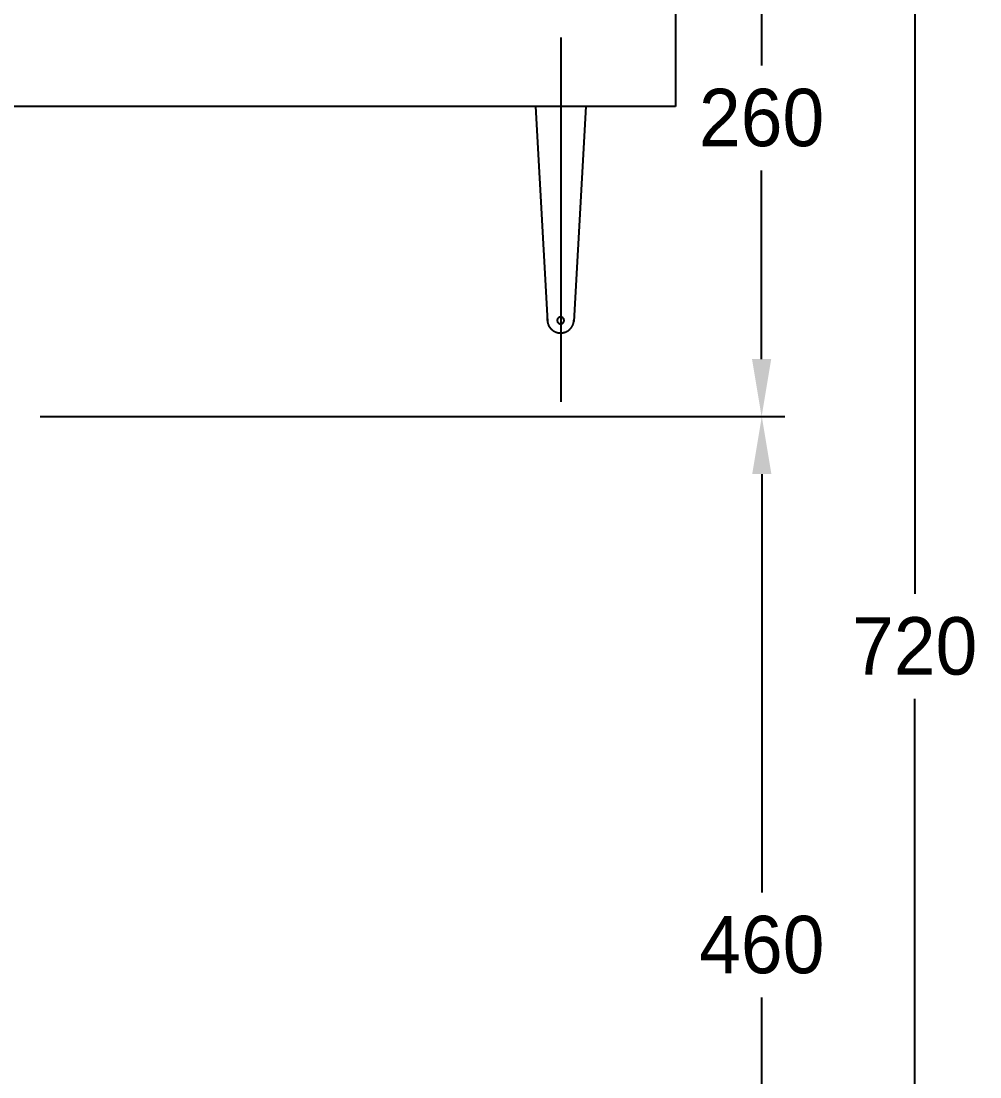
# Model space of a CAD drawing. Header units: millimetres. Extents: x 0 to 4460, y -80 to 3036.
# Drawn here: x 3041.5 to 3458.9, y 355.4 to 814.9 of the extents above; entities that cross this region are included whole.
import ezdxf
from ezdxf.lldxf.tags import DXFTag

# ---------------------------------------------------------------- set-up
doc = ezdxf.new("R2010")
doc.units = ezdxf.units.MM
doc.header["$LTSCALE"] = 0.5
doc.header["$MEASUREMENT"] = 0
for name, color, linetype in [('내부선 및 부속', 4, 'Continuous'), ('외형선', 3, 'Continuous'), ('중심선', 1, 'DASHED'), ('치수선', 7, 'Continuous')]:
    doc.layers.add(name, color=color, linetype=linetype)
doc.styles.add('____', font='')
doc.styles.get('____').set_extended_font_data('굴림')
tags = doc.linetypes.add('DASHDOT', pattern=[70, 31, -13, 13, -13]).pattern_tags.tags
tags[10:11] = [DXFTag(74, 4), DXFTag(75, 0), DXFTag(340, '0'), DXFTag(46, 0.0), DXFTag(50, 0.0), DXFTag(44, 0.0), DXFTag(45, 0.0)]
tags[8:9] = [DXFTag(74, 4), DXFTag(75, 0), DXFTag(340, '0'), DXFTag(46, 0.0), DXFTag(50, 0.0), DXFTag(44, 0.0), DXFTag(45, 0.0)]
tags[6:7] = [DXFTag(74, 4), DXFTag(75, 0), DXFTag(340, '0'), DXFTag(46, 0.0), DXFTag(50, 0.0), DXFTag(44, 0.0), DXFTag(45, 0.0)]
tags[4:5] = [DXFTag(74, 4), DXFTag(75, 0), DXFTag(340, '0'), DXFTag(46, 0.0), DXFTag(50, 0.0), DXFTag(44, 0.0), DXFTag(45, 0.0)]
tags = doc.linetypes.add('DASHED', pattern=[25.72, 12.86, -12.86]).pattern_tags.tags
tags[6:7] = [DXFTag(74, 4), DXFTag(75, 0), DXFTag(340, '0'), DXFTag(46, 0.0), DXFTag(50, 0.0), DXFTag(44, 0.0), DXFTag(45, 0.0)]
tags[4:5] = [DXFTag(74, 4), DXFTag(75, 0), DXFTag(340, '0'), DXFTag(46, 0.0), DXFTag(50, 0.0), DXFTag(44, 0.0), DXFTag(45, 0.0)]
doc.dimstyles.new('MSADIM', dxfattribs={"dimtxt": 35, "dimasz": 25, "dimexe": 10, "dimexo": 7.5, "dimgap": 0.09, "dimtad": 0, "dimtoh": 1, "dimdec": 0, "dimzin": 1, "dimdsep": 46, "dimtxsty": '____', "dimcen": 11.25, "dimadec": 0, "dimazin": 0, "dimtfac": 1, "dimtdec": 4, "dimtix": 1, "dimtmove": 0, "dimatfit": 3, "dimfxl": 1, "dimtolj": 1, "dimtzin": 1, "dimarcsym": 0})

# ---------------------------------------------------------------- blocks, each defined once
blk = doc.blocks.new('*D29')
at = {"layer": '치수선', "color": 0, "linetype": 'Continuous', "lineweight": -2, "transparency": 16777216}
for p, q in [((3340.57, 902.77), (3440.55, 902.77)), ((3430.55, 877.77), (3430.55, 565.6)), ((3430.55, 207.77), (3430.55, 519.94)), ((2954.12, 182.77), (3440.55, 182.77))]:
    blk.add_line(p, q, dxfattribs=at)
at = {"layer": '치수선', "color": 0, "linetype": 'Continuous', "transparency": 16777216}
for points in [[(3426.38, 877.77), (3434.72, 877.77), (3430.55, 902.77)], [(3426.38, 207.77), (3434.72, 207.77), (3430.55, 182.77)]]:
    blk.add_solid(points, dxfattribs=at)
at = {"layer": '치수선', "color": 0, "linetype": 'Continuous', "transparency": 16777216, "insert": (3430.55, 542.77), "char_height": 25, "attachment_point": 5, "style": '____'}
blk.add_mtext('\\A1;720', dxfattribs=at)
blk = doc.blocks.new('*D37')
at = {"layer": '치수선', "color": 0, "linetype": 'Continuous', "lineweight": -2, "transparency": 16777216}
for p, q in [((3340.57, 902.77), (3373.91, 902.77)), ((3363.91, 877.77), (3363.91, 795.58)), ((3363.91, 667.77), (3363.91, 749.95)), ((3049.82, 642.77), (3373.91, 642.77))]:
    blk.add_line(p, q, dxfattribs=at)
at = {"layer": '치수선', "color": 0, "linetype": 'Continuous', "transparency": 16777216}
for points in [[(3359.75, 877.77), (3368.08, 877.77), (3363.91, 902.77)], [(3359.75, 667.77), (3368.08, 667.77), (3363.91, 642.77)]]:
    blk.add_solid(points, dxfattribs=at)
at = {"layer": '치수선', "color": 0, "linetype": 'Continuous', "transparency": 16777216, "insert": (3363.91, 772.77), "char_height": 25, "attachment_point": 5, "style": '____'}
blk.add_mtext('\\A1;260', dxfattribs=at)
blk = doc.blocks.new('*D44')
at = {"layer": '치수선', "color": 0, "linetype": 'Continuous', "lineweight": -2, "transparency": 16777216}
for p, q in [((3049.82, 642.77), (3374, 642.77)), ((3364, 617.77), (3364, 435.6)), ((3364, 207.77), (3364, 389.94)), ((3395.57, 182.77), (3354, 182.77))]:
    blk.add_line(p, q, dxfattribs=at)
at = {"layer": '치수선', "color": 0, "linetype": 'Continuous', "transparency": 16777216}
for points in [[(3359.83, 617.77), (3368.17, 617.77), (3364, 642.77)], [(3359.83, 207.77), (3368.17, 207.77), (3364, 182.77)]]:
    blk.add_solid(points, dxfattribs=at)
at = {"layer": '치수선', "color": 0, "linetype": 'Continuous', "transparency": 16777216, "insert": (3364, 412.77), "char_height": 25, "attachment_point": 5, "style": '____'}
blk.add_mtext('\\A1;460', dxfattribs=at)

msp = doc.modelspace()

# ---------------------------------------------------------------- linework, layer by layer
at = {"layer": '내부선 및 부속', "linetype": 'Continuous'}
for points in [[(3265.44, 777.77), (3270.65, 684.19)], [(3287.4, 777.77), (3282.19, 684.19)], [(3270.6, 685.26), (3270.6, 685.12), (3270.6, 684.97), (3270.6, 684.83), (3270.6, 684.68), (3270.61, 684.54), (3270.63, 684.39), (3270.64, 684.25), (3270.66, 684.1), (3270.69, 683.95), (3270.72, 683.81), (3270.75, 683.66), (3270.78, 683.52), (3270.82, 683.38), (3270.87, 683.23), (3270.91, 683.09), (3270.97, 682.95), (3271.02, 682.81), (3271.08, 682.67), (3271.14, 682.54), (3271.2, 682.4), (3271.27, 682.27), (3271.34, 682.14), (3271.42, 682.01), (3271.49, 681.89), (3271.57, 681.76), (3271.66, 681.64), (3271.74, 681.52), (3271.83, 681.41), (3271.92, 681.29), (3272.01, 681.18), (3272.11, 681.08), (3272.21, 680.97), (3272.31, 680.87), (3272.41, 680.77), (3272.52, 680.67), (3272.63, 680.57), (3272.74, 680.48), (3272.85, 680.39), (3272.97, 680.3), (3273.09, 680.21), (3273.21, 680.13), (3273.34, 680.05), (3273.47, 679.97), (3273.6, 679.9), (3273.73, 679.83), (3273.86, 679.76), (3273.99, 679.7), (3274.13, 679.64), (3274.27, 679.58), (3274.41, 679.53), (3274.55, 679.48), (3274.69, 679.43), (3274.83, 679.39), (3274.98, 679.35), (3275.12, 679.32), (3275.26, 679.29), (3275.41, 679.26), (3275.55, 679.23), (3275.7, 679.21), (3275.84, 679.2), (3275.99, 679.19), (3276.13, 679.18), (3276.28, 679.17), (3276.42, 679.17), (3276.57, 679.17), (3276.71, 679.18), (3276.85, 679.19), (3277, 679.2), (3277.14, 679.22), (3277.29, 679.24), (3277.43, 679.26), (3277.58, 679.29), (3277.72, 679.32), (3277.87, 679.35), (3278.01, 679.39), (3278.15, 679.43), (3278.29, 679.48), (3278.44, 679.53), (3278.57, 679.58), (3278.71, 679.64), (3278.85, 679.7), (3278.98, 679.77), (3279.12, 679.83), (3279.25, 679.9), (3279.38, 679.98), (3279.5, 680.05), (3279.63, 680.13), (3279.75, 680.22), (3279.87, 680.3), (3279.99, 680.39), (3280.1, 680.48), (3280.21, 680.58), (3280.32, 680.67), (3280.43, 680.77), (3280.53, 680.87), (3280.63, 680.98), (3280.73, 681.08), (3280.83, 681.19), (3280.92, 681.3), (3281.01, 681.41), (3281.1, 681.53), (3281.18, 681.65), (3281.27, 681.77), (3281.35, 681.89), (3281.42, 682.02), (3281.5, 682.15), (3281.57, 682.28), (3281.64, 682.41), (3281.7, 682.54), (3281.76, 682.68), (3281.82, 682.82), (3281.87, 682.96), (3281.92, 683.1), (3281.97, 683.24), (3282.01, 683.38), (3282.05, 683.53), (3282.09, 683.67), (3282.12, 683.81), (3282.15, 683.96), (3282.17, 684.11), (3282.19, 684.25), (3282.21, 684.4), (3282.22, 684.54), (3282.23, 684.69), (3282.24, 684.83), (3282.24, 684.98), (3282.24, 685.12), (3282.24, 685.27)], [(3277.92, 684.61), (3277.92, 684.64), (3277.91, 684.67), (3277.91, 684.71), (3277.91, 684.74), (3277.91, 684.78), (3277.9, 684.81), (3277.9, 684.85), (3277.89, 684.88), (3277.88, 684.92), (3277.88, 684.95), (3277.87, 684.98), (3277.86, 685.02), (3277.85, 685.05), (3277.84, 685.09), (3277.82, 685.12), (3277.81, 685.16), (3277.8, 685.19), (3277.78, 685.23), (3277.77, 685.26), (3277.75, 685.3), (3277.73, 685.33), (3277.71, 685.36), (3277.69, 685.39), (3277.67, 685.43), (3277.65, 685.46), (3277.63, 685.49), (3277.6, 685.52), (3277.58, 685.55), (3277.56, 685.58), (3277.53, 685.61), (3277.5, 685.64), (3277.48, 685.67), (3277.45, 685.69), (3277.42, 685.72), (3277.39, 685.75), (3277.36, 685.77), (3277.33, 685.79), (3277.3, 685.82), (3277.27, 685.84), (3277.24, 685.86), (3277.21, 685.88), (3277.17, 685.9), (3277.14, 685.92), (3277.11, 685.94), (3277.07, 685.95), (3277.04, 685.97), (3277, 685.99), (3276.97, 686), (3276.93, 686.01), (3276.9, 686.03), (3276.87, 686.04), (3276.83, 686.05), (3276.8, 686.06), (3276.76, 686.07), (3276.73, 686.07), (3276.69, 686.08), (3276.66, 686.09), (3276.62, 686.09), (3276.59, 686.1), (3276.55, 686.1), (3276.52, 686.1), (3276.48, 686.1), (3276.45, 686.1), (3276.42, 686.11), (3276.38, 686.1), (3276.35, 686.1), (3276.32, 686.1), (3276.28, 686.1), (3276.25, 686.1), (3276.22, 686.09), (3276.18, 686.09), (3276.15, 686.08), (3276.11, 686.07), (3276.08, 686.07), (3276.04, 686.06), (3276.01, 686.05), (3275.97, 686.04), (3275.94, 686.03), (3275.9, 686.01), (3275.87, 686), (3275.83, 685.99), (3275.8, 685.97), (3275.76, 685.95), (3275.73, 685.94), (3275.7, 685.92), (3275.66, 685.9), (3275.63, 685.88), (3275.6, 685.86), (3275.57, 685.84), (3275.54, 685.82), (3275.5, 685.79), (3275.47, 685.77), (3275.44, 685.75), (3275.42, 685.72), (3275.39, 685.69), (3275.36, 685.67), (3275.33, 685.64), (3275.31, 685.61), (3275.28, 685.58), (3275.26, 685.55), (3275.23, 685.52), (3275.21, 685.49), (3275.19, 685.46), (3275.17, 685.43), (3275.14, 685.39), (3275.12, 685.36), (3275.11, 685.33), (3275.09, 685.3), (3275.07, 685.26), (3275.06, 685.23), (3275.04, 685.19), (3275.03, 685.16), (3275.01, 685.12), (3275, 685.09), (3274.99, 685.05), (3274.98, 685.02), (3274.97, 684.98), (3274.96, 684.95), (3274.95, 684.92), (3274.95, 684.88), (3274.94, 684.85), (3274.93, 684.81), (3274.93, 684.78), (3274.93, 684.74), (3274.92, 684.71), (3274.92, 684.67), (3274.92, 684.64), (3274.92, 684.61), (3274.92, 684.57), (3274.92, 684.54), (3274.92, 684.51), (3274.93, 684.47), (3274.93, 684.44), (3274.93, 684.4), (3274.94, 684.37), (3274.95, 684.34), (3274.95, 684.3), (3274.96, 684.27), (3274.97, 684.23), (3274.98, 684.2), (3274.99, 684.16), (3275, 684.13), (3275.01, 684.09), (3275.03, 684.06), (3275.04, 684.02), (3275.06, 683.99), (3275.07, 683.95), (3275.09, 683.92), (3275.11, 683.89), (3275.12, 683.85), (3275.14, 683.82), (3275.17, 683.79), (3275.19, 683.76), (3275.21, 683.73), (3275.23, 683.69), (3275.26, 683.66), (3275.28, 683.63), (3275.31, 683.61), (3275.33, 683.58), (3275.36, 683.55), (3275.39, 683.52), (3275.42, 683.5), (3275.44, 683.47), (3275.47, 683.45), (3275.5, 683.42), (3275.54, 683.4), (3275.57, 683.38), (3275.6, 683.35), (3275.63, 683.33), (3275.66, 683.31), (3275.7, 683.3), (3275.73, 683.28), (3275.76, 683.26), (3275.8, 683.24), (3275.83, 683.23), (3275.87, 683.22), (3275.9, 683.2), (3275.94, 683.19), (3275.97, 683.18), (3276.01, 683.17), (3276.04, 683.16), (3276.08, 683.15), (3276.11, 683.14), (3276.15, 683.14), (3276.18, 683.13), (3276.22, 683.12), (3276.25, 683.12), (3276.28, 683.12), (3276.32, 683.11), (3276.35, 683.11), (3276.38, 683.11), (3276.42, 683.11), (3276.45, 683.11), (3276.48, 683.11), (3276.52, 683.11), (3276.55, 683.12), (3276.59, 683.12), (3276.62, 683.12), (3276.66, 683.13), (3276.69, 683.14), (3276.73, 683.14), (3276.76, 683.15), (3276.8, 683.16), (3276.83, 683.17), (3276.87, 683.18), (3276.9, 683.19), (3276.93, 683.2), (3276.97, 683.22), (3277, 683.23), (3277.04, 683.24), (3277.07, 683.26), (3277.11, 683.28), (3277.14, 683.3), (3277.17, 683.31), (3277.21, 683.33), (3277.24, 683.35), (3277.27, 683.38), (3277.3, 683.4), (3277.33, 683.42), (3277.36, 683.45), (3277.39, 683.47), (3277.42, 683.5), (3277.45, 683.52), (3277.48, 683.55), (3277.5, 683.58), (3277.53, 683.61), (3277.56, 683.63), (3277.58, 683.66), (3277.6, 683.69), (3277.63, 683.73), (3277.65, 683.76), (3277.67, 683.79), (3277.69, 683.82), (3277.71, 683.85), (3277.73, 683.89), (3277.75, 683.92), (3277.77, 683.95), (3277.78, 683.99), (3277.8, 684.02), (3277.81, 684.06), (3277.82, 684.09), (3277.84, 684.13), (3277.85, 684.16), (3277.86, 684.2), (3277.87, 684.23), (3277.88, 684.27), (3277.88, 684.3), (3277.89, 684.34), (3277.9, 684.37), (3277.9, 684.4), (3277.91, 684.44), (3277.91, 684.47), (3277.91, 684.51), (3277.91, 684.54), (3277.92, 684.57), (3277.92, 684.61)]]:
    msp.add_lwpolyline(points, dxfattribs=at)
at = {"layer": '외형선', "linetype": 'Continuous'}
msp.add_line((3326.47, 952.77), (3326.47, 777.77), dxfattribs=at)
msp.add_lwpolyline([(3326.47, 777.77), (2491.26, 777.77)], dxfattribs=at)
at = {"layer": '중심선', "linetype": 'DASHDOT'}
msp.add_line((3276.45, 807.77), (3276.45, 649.17), dxfattribs=at)

# ---------------------------------------------------------------- dimensions: what is measured, and where the dimension line sits
at = {"layer": '치수선', "linetype": 'Continuous'}
for base, p1, p2, picture, middle in [((3430.55, 902.77), (2946.62, 182.77), (3333.07, 902.77), '*D29', (3430.55, 542.77)), ((3363.91, 902.77), (3042.32, 642.77), (3333.07, 902.77), '*D37', (3363.91, 772.77)), ((3364, 642.77), (3403.07, 182.77), (3042.32, 642.77), '*D44', (3364, 412.77))]:
    dim = msp.add_linear_dim(base=base, p1=p1, p2=p2, angle=90, dimstyle='MSADIM', override={"dimtxt": 25, "dimgap": 10, "dimtih": 1}, dxfattribs=at)
    dim.commit()
    dim.dimension.update_dxf_attribs({"geometry": picture, "text_midpoint": middle})

doc.saveas('drawing.dxf')
